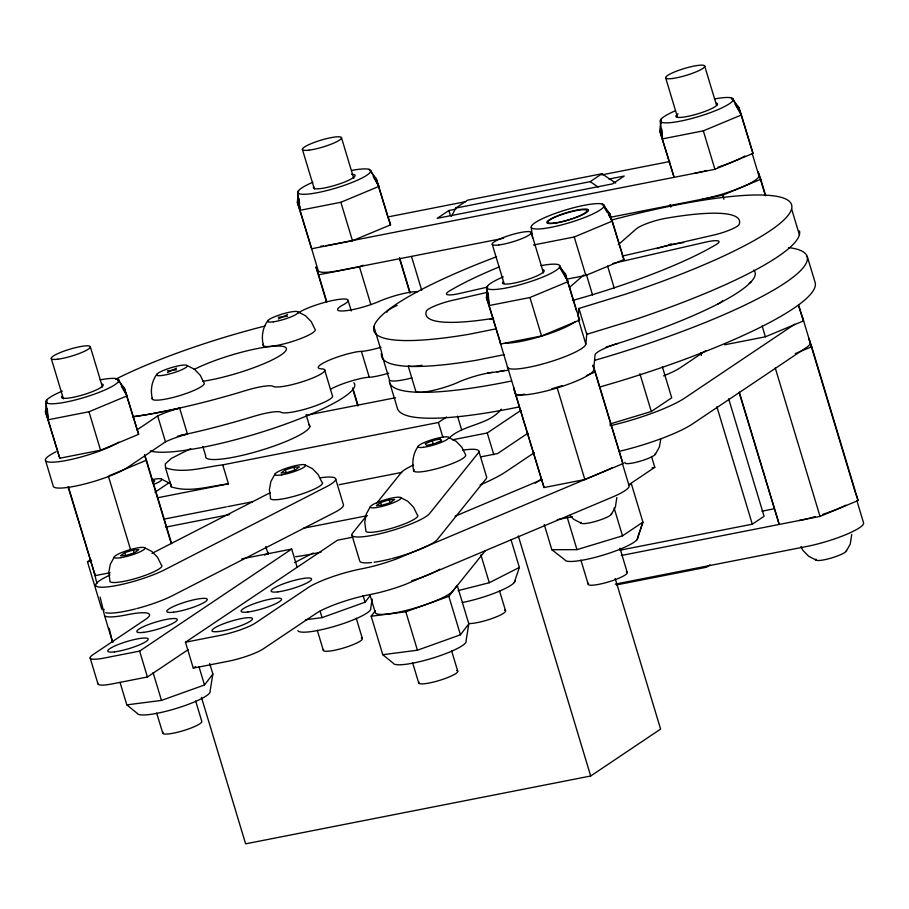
<?xml version="1.0" encoding="UTF-8"?>
<svg xmlns="http://www.w3.org/2000/svg" width="909" height="909" viewBox="0 0 909 909"><rect width="100%" height="100%" fill="white"/><g stroke="black" fill="none" stroke-linecap="round" stroke-linejoin="round"><path stroke-width="1.36" d="M578.147 316.832L578.942 308.446L626.324 293.925A218.126 38.064 -16.8 0 0 791.75 205.4A218.126 38.064 -16.8 0 0 611.28 220.137M507.427 366.6A40.905 7.136 -16.8 0 0 545.627 363.157A40.905 7.136 -16.8 0 0 585.828 344.125L586.862 333.148M119.17 382.45L117.011 378.792L124.328 388.018L138.645 434.332L100.569 450.205L59.767 458.227L45.45 411.913L46.632 400.119L46.848 402.926M368.906 169.313L376.224 178.55L390.54 224.853L352.465 240.726L311.662 248.748L297.345 202.434L298.527 190.64M559.614 266.621L565.307 273.791L579.624 320.104L541.548 335.978L500.745 343.988L486.429 297.686L487.61 285.88M659.798 131.021L674.114 177.323L659.798 131.021L660.979 119.215L661.309 123.431M209.672 663.422L212.876 674.024L210.104 691.124A38.064 6.647 -16.8 0 1 176.528 708.361A38.064 6.647 -16.8 0 1 137.327 713.417L126.817 704.873L120.022 682.341M372.179 599.145L370.69 608.348A38.064 6.647 -16.8 0 1 337.114 625.574A38.064 6.647 -16.8 0 1 297.913 630.63M371.179 616.245L405.823 611.768L448.853 596.349L457.227 585.385L468.817 623.847L466.044 640.936A38.064 6.647 -16.8 0 1 432.479 658.173A38.064 6.647 -16.8 0 1 393.267 663.229L382.769 654.696L371.179 616.245L375.36 610.757M660.832 439.036L659.32 447.148L655.332 454.318M514.289 582.521L519.38 567.432L510.983 539.594M637.004 539.719L642.924 522.141L631.323 483.69L629.062 485.213M501.268 409.164C488.644 425.355 463.42 424.185 448.785 438.32M451.478 216.376L455.75 208.081L467.533 200.185L601.963 173.755L615.7 183.061M114.364 556.933L110.33 564.194L108.796 572.363L109.909 580.635A27.19 4.75 -16.8 0 0 137.907 577.806A27.19 4.75 -16.8 0 0 161.257 564.909L157.621 557.41L151.871 551.479L144.542 547.695M274.95 474.157L270.916 481.418L269.382 489.587L270.496 497.859A27.19 4.75 -16.8 0 0 298.493 495.03A27.19 4.75 -16.8 0 0 321.843 482.134L318.207 474.634L312.457 468.703L305.129 464.919M370.315 506.756L366.282 514.017L364.736 522.175L365.861 530.447A27.19 4.75 -16.8 0 0 393.858 527.618A27.19 4.75 -16.8 0 0 417.208 514.733L413.572 507.222L407.811 501.291L400.494 497.507M418.367 446.001C413.106 453.159 411.686 462.499 413.765 471.055M156.814 374.349C151.462 381.541 150.201 390.847 152.496 399.415M267.791 320.752C262.451 327.933 261.19 337.25 263.485 345.806M611.393 514.301L615.382 507.131L616.836 497.564M846.279 551.184L850.279 544.014L851.722 534.447M153.098 483.293L154.746 480.736L151.973 481.168M126.817 704.873L161.472 700.407L204.502 684.988L212.876 674.024M305.424 619.779L322.059 617.631L365.088 602.201L370.111 595.634M382.769 654.696L417.424 650.219L460.443 634.8L468.817 623.847M366.6 515.721L352.635 533.094A40.905 7.136 -16.8 0 0 383.428 532.879A40.905 7.136 -16.8 0 0 429.548 513.585L477.827 453.534A40.916 7.136 -16.8 0 0 462.806 450.171M376.36 503.586L401.187 472.691A40.916 7.136 -16.8 0 1 413.47 465.022M485.372 550.604L452.898 590.998A40.905 7.136 -16.8 0 1 411.857 608.939A40.905 7.136 -16.8 0 1 375.303 612.643L369.838 594.52M570 287.017L583.817 274.893M618.256 244.703L636.323 228.863A20.453 3.568 -16.8 0 1 665.297 218.399A163.597 28.554 -16.8 0 1 739.187 224.364A20.453 3.568 -16.8 0 1 713.576 235.09L622.097 256.133M124.749 552.627L120.511 555.797L126.01 555.433L134.543 552.808L138.782 549.638L133.282 550.002L124.749 552.627L125.556 555.319M285.335 469.839L281.097 473.021L286.596 472.657L295.13 470.033L299.368 466.862L293.868 467.215L285.335 469.839L286.142 472.544M380.689 502.438L376.451 505.609L381.95 505.256L390.484 502.632L394.722 499.45L389.222 499.814L380.689 502.438L381.916 506.483M136.986 429.934L157.666 415.936A27.27 4.761 -16.8 0 1 179.652 408.152L187.459 434.036A27.27 4.761 -16.8 0 0 165.472 441.831L127.567 467.476A40.905 7.136 -16.8 0 1 85.446 483.793A40.905 7.136 -16.8 0 1 53.392 486.565L45.575 460.681M455.829 209.138L448.876 210.502L437.195 218.342L612.541 183.879L624.222 176.039L608.916 179.05M455.75 208.081L590.191 181.664L601.963 173.755M154.996 492.201L170.153 482.031M101.774 609.223L87.469 561.796L90.968 559.444M190.708 448.569L171.415 458.375L165.313 463.863L165.495 467.828C184.004 474.009 204.036 467.078 222.728 464.874L438.399 422.48L446.558 417.004M100.138 597.065L104.637 615.916A40.905 7.136 -16.8 0 0 125.601 615.052L127.862 614.609A40.905 7.136 -16.8 0 1 145.383 619.495L92.877 654.741A27.27 4.761 -16.8 0 0 104.558 657.991L139.622 651.094L291.675 549.059L297.129 567.182M452.466 439.808L487.258 432.968L521.039 410.289M622.404 463.567L629.039 485.576A40.905 7.136 -16.8 0 1 612.109 497.223L405.528 584.339A40.905 7.136 -16.8 0 1 370.804 594.429L368.543 594.872A40.905 7.136 -16.8 0 0 315.934 613.541L263.417 648.787A27.27 4.761 -16.8 0 1 228.341 661.229L193.276 668.126L185.47 642.231L337.512 540.196L352.76 537.196M97.979 683.284A27.27 4.761 -16.8 0 0 112.364 683.875L147.428 676.989L188.368 649.515M527.97 433.161L497.564 453.58L480.884 456.852M193.276 668.126L195.617 666.558M534.265 452.693L505.802 471.794A81.799 14.271 -16.8 0 1 480.077 484.906M706.009 350.465L680.33 367.702A40.905 7.136 -16.8 0 1 663.536 375.86M535.242 483.168L540.935 479.35M609.769 424.071L651.298 411.493L671.706 397.801L662.343 366.747M794.75 324.195L684.716 398.051A64.846 11.317 -16.8 0 1 610.087 425.764M629.142 484.542L654.787 467.328L651.514 456.488M551.843 549.729L576.965 549.638L622.506 535.844L642.924 522.141L637.675 537.719A38.064 6.647 -16.8 0 1 603.428 555.035A38.064 6.647 -16.8 0 1 564.807 559.785L551.843 549.729L544.241 524.538M619.824 550.229L752.3 524.186L764.071 516.278L728.654 398.824M709.986 564.864L706.452 567.239L616.37 584.941M201.457 697.362L245.623 843.836L590.691 776.002L660.604 729.086L615.211 578.544M110 574.931L105.126 577.431A40.905 7.136 -16.8 0 0 109.41 586.68A40.905 7.136 -16.8 0 0 164.699 569.75L325.297 487.315A40.916 7.136 -16.8 0 0 320.218 477.827M151.962 553.399L266.655 494.519A40.916 7.136 -16.8 0 1 270.291 492.758M264.553 555.104L268.325 553.161M294.414 562.671L313.23 553.013M458.091 590.634L489.281 582.726L519.38 567.432M167.392 372.576L176.539 368.145M278.37 318.979L287.517 314.548M432.286 440.729L425.207 443.706L426.503 445.41L434.513 443.649L441.592 440.672L440.297 438.967L432.286 440.729L433.104 443.422M455.091 516.21L541.844 479.622M297.345 202.434L300.061 210.297L340.864 202.275L378.939 186.402L370.713 170.562M326.501 302.038L315.934 266.962L318.65 274.813L359.453 266.803L363.259 265.212M660.298 121.215L662.525 138.872L703.327 130.851L741.403 114.977L738.676 107.126L731.359 97.899L733.518 101.558M45.45 411.913L48.177 419.776L88.98 411.754L127.055 395.881L118.818 380.042M325.752 245.657A40.905 7.136 -16.8 0 0 331.967 244.578L714.917 169.301L752.993 153.428L741.403 114.977L733.165 99.149M533.435 244.998L574.238 236.988L612.314 221.103L609.598 213.251L602.281 204.025L607.303 212.57M610.53 217.251L722.689 195.174L760.765 179.3L758.038 171.449L765.367 195.73M486.429 297.686L489.156 305.538L529.958 297.516L568.034 281.642L559.796 265.814M566.796 279.177L585.839 275.438L623.915 259.565L612.314 221.103L604.087 205.275M109.648 475.566L146.463 460.215L144.645 454.989M551.729 388.825L562.239 385.643M586.362 375.587L595.247 371.883L592.975 365.338M724.587 344.806L765.389 336.796L803.476 320.922L798.591 304.731M795.227 353.612L811.726 346.738L808.999 338.887L855.38 492.689M544.037 487.542L513.642 387.927L544.037 487.542L584.839 479.532L622.915 463.658L595.247 371.883M621.336 555.49L820.032 516.414L858.107 500.541L811.726 346.738M487.304 287.13L459.999 293.402A20.453 3.568 -16.8 0 1 449.376 291.005A163.597 28.554 -16.8 0 1 499.109 266.985M487.429 292.312L451.932 300.481A20.453 3.568 -16.8 0 0 426.321 311.219A163.597 28.554 -16.8 0 0 493.587 318.286M612.666 263.519L705.509 242.169A20.453 3.568 -16.8 0 1 716.133 244.566A163.597 28.554 -16.8 0 1 572.556 300.481M489.769 319.468L492.508 318.832M496.473 328.751L468.93 334.285A218.126 38.064 -16.8 0 1 374.213 325.604A218.126 38.064 -16.8 0 1 496.541 256.747M504.279 354.635L476.736 360.18A218.126 38.064 -16.8 0 1 381.712 352.51L373.906 326.615M387.882 216.944L465.635 201.662M601.701 174.903L669.74 161.529M503.609 238.272L339.773 270.473A40.905 7.136 -16.8 0 1 318.184 270.552L300.061 210.297L297.845 192.64M306.56 415.22L395.608 397.722M516.357 395.779L524.527 394.176M157.484 497.791L228.454 483.849L222.728 464.874M164.677 519.005L226.364 506.881M227.727 506.62L252.407 501.768M339.159 484.713L401.687 472.419M165.779 527.118L229.636 514.562M87.469 561.796L91.616 560.978M303.538 528.209L367.304 515.676M68.095 487.031L95.172 575.624L110.137 572.693M652.026 467.874L654.787 467.328M241.76 558.865L291.675 549.059M311.344 554.104L321.047 552.195M557.262 519.675L572.443 516.698M761.947 511.199L774.445 508.745M185.47 642.231L220.535 635.334A27.27 4.761 -16.8 0 0 255.611 622.892L308.128 587.646A40.905 7.136 -16.8 0 1 360.737 568.989L362.998 568.534A40.905 7.136 -16.8 0 0 397.722 558.456L604.303 471.339A40.905 7.136 -16.8 0 0 611.927 467.817M615.257 584.112L806.862 546.445A40.905 7.136 -16.8 0 0 863.55 522.811L856.914 500.802M228.454 483.849C209.752 486.054 189.731 492.973 171.222 486.804L165.495 467.828M278.302 317.252L287.585 316.275M167.324 370.849L176.607 369.883M816.009 560.058L808.612 556.217L802.806 550.252L800.977 546.502M298.061 311.878L305.458 315.718L311.276 321.684L314.923 329.194A27.19 4.75 -16.8 0 1 289.392 342.398A27.19 4.75 -16.8 0 1 263.417 344.284M581.124 523.164L573.727 519.334L569.852 515.358M187.084 365.486L194.481 369.315L200.287 375.281L203.934 382.791A27.19 4.75 -16.8 0 1 178.403 395.994A27.19 4.75 -16.8 0 1 152.439 397.881M161.529 479.111L168.926 482.94M448.614 437.411L456.057 441.285L461.886 447.273L465.544 454.795A27.19 4.75 -16.8 0 1 438.615 468.18A27.19 4.75 -16.8 0 1 414.084 469.419M590.191 181.664L598.202 187.095M734.949 104.001L741.403 114.977M608.735 215.013L612.314 221.103M559.421 267.007L568.034 281.642M373.213 176.641L378.939 186.402M121.317 386.12L127.055 395.881M752.993 153.428L738.676 107.126M803.476 320.922L798.716 306.322M855.835 493.996L858.107 500.541M623.915 259.565L609.598 213.251M578.715 317.48L579.624 320.104M622.915 463.658L592.929 365.373M387.813 217.001L390.54 224.853M138.645 434.332L124.328 388.018M807.215 256.304L815.032 282.199A218.126 38.064 -16.8 0 1 599.645 387.052M791.603 208.956L799.409 234.852M802.408 316.855L810.214 342.75A40.905 7.136 -16.8 0 1 806.078 347.727L692.522 423.935A64.846 11.317 -16.8 0 1 619.188 451.353M760.765 179.3L765.651 195.492M752.209 153.598L758.845 175.607A40.905 7.136 -16.8 0 1 702.168 199.241M704.691 66.05L716.565 105.41M775.275 368.009L820.032 516.414M703.327 130.851L714.917 169.301M722.689 195.174L723.905 199.219M762.14 326.001L765.389 336.796M665.661 77.879L677.535 117.238M739.358 392.211L779.229 524.436L739.074 392.461M670.035 204.423L670.842 207.116M700.589 352.726L701.407 355.43M716.871 406.732L752.3 524.186M607.598 266.064L614.234 288.073M639.902 373.701L651.298 411.493M586.339 274.325L592.577 295.039M574.238 236.988L585.839 275.438M578.942 308.446L586.748 334.342L634.13 319.809A218.126 38.064 -16.8 0 0 799.466 230.943M565.307 273.791L576.499 310.923M578.408 319.525L585.828 344.125M531.288 232.488L543.48 272.916M614.109 507.995L622.506 535.844M619.938 548.241L627.255 572.522M529.958 297.516L541.548 335.978M557.16 387.757L584.839 479.532M492.246 244.316L504.041 283.392M580.896 560.058L588.225 584.339M566.977 516.482L576.965 549.638M486.929 287.892L489.156 305.538L500.745 343.988M499.62 340.716L515.233 392.495A40.905 7.136 -16.8 0 0 553.433 389.041A40.905 7.136 -16.8 0 0 593.634 370.02L595.054 354.919A27.27 4.761 -16.8 0 1 617.927 343.42M448.876 210.502L450.432 215.683M487.258 432.968L493.792 454.648M518.312 535.958L590.691 776.002M478.861 451.273L486.667 477.157A40.916 7.136 -16.8 0 1 485.633 479.418L437.354 539.469A40.905 7.136 -16.8 0 1 392.483 558.444M411.538 256.531L421.719 290.289M457.511 416.174L461.602 429.718M376.224 178.55L387.416 215.672M399.562 257.667L410.141 292.732M399.687 259.258L409.857 292.971M499.439 590.566L505.552 610.803M480.884 554.876L489.281 582.726M438.399 422.48L442.899 437.388M440.297 438.967L441.115 441.66M341.466 137.679L353.737 178.391M408.243 366.213L415.663 390.813A27.27 4.761 -16.8 0 0 429.752 391.12A27.27 4.761 -16.8 0 0 456.897 382.859A27.27 4.761 -16.8 0 1 492.519 372.406M340.864 202.275L352.465 240.726M359.453 266.803L370.849 304.56M389.711 382.78L397.517 408.675A218.126 38.064 -16.8 0 0 519.153 406.937M448.853 596.349L460.443 634.8M348.158 300.618L351.283 310.969M302.424 149.496L314.298 188.856M132.691 416.754A148.303 25.884 -16.8 0 0 154.928 413.118L159.336 412.197A163.597 28.554 -16.8 0 0 245.85 390.495A27.27 4.761 -16.8 0 1 272.848 386.155A27.27 4.761 -16.8 0 0 307.935 379.848A27.27 4.761 -16.8 0 0 320.65 368.804A27.27 4.761 -16.8 0 1 326.07 361.6A27.27 4.761 -16.8 0 1 355.737 352.022A17.339 3.022 -16.8 0 1 361.452 351.442L369.27 377.337A27.27 4.761 -16.8 0 0 388.768 373.167M451.614 650.867L457.716 671.103M389.222 499.814L390.041 502.507M318.65 274.813L326.786 301.788M352.817 388.109L358.101 405.641M352.533 388.348L357.816 405.88M405.823 611.768L417.424 650.219M324.524 369.588L332.33 395.483A27.27 4.761 -16.8 0 1 310.48 407.539A27.27 4.761 -16.8 0 1 280.665 412.05A27.27 4.761 -16.8 0 0 253.656 416.39A163.597 28.554 -16.8 0 1 180.607 435.4M412.629 662.809L418.731 683.045M335.626 478.884L343.432 504.779A40.916 7.136 -16.8 0 1 333.114 513.199L172.505 595.645A40.905 7.136 -16.8 0 1 136.782 608.576M351.965 535.231L359.771 561.126A40.905 7.136 -16.8 0 0 371.531 562.546M363.089 595.577L365.088 602.201M306.094 414.731L309.753 426.866M356.26 618.279L362.361 638.516M293.868 467.215L294.675 469.919M320.059 610.996L322.059 617.631M317.264 630.221L323.365 650.458M265.803 546.502L268.144 554.263A81.799 14.271 -16.8 0 1 268.2 552.297M202.843 446.467L205.695 455.909A54.381 9.488 -16.8 0 0 261.133 450.273A54.381 9.488 -16.8 0 0 308.867 424.548M157.666 415.936L165.472 441.831M146.463 460.215L171.619 543.662M144.542 455.057L170.926 542.537M198.901 666.422L204.502 684.988M90.309 346.715L102.467 387.041M195.674 701.055L201.775 721.291A20.396 3.556 -16.8 0 1 181.232 731.279A20.396 3.556 -16.8 0 1 163.052 732.188M133.282 550.002L134.089 552.695M88.98 411.754L100.569 450.205M108.376 476.089L130.703 550.115M153.076 672.569L161.472 700.407M51.279 358.544L63.437 398.869M139.622 651.094L147.428 676.989M156.678 712.997L162.779 733.233M45.95 402.119L48.177 419.776L59.767 458.227M68.391 486.804L95.172 575.624M104.637 615.916L112.443 641.811A40.905 7.136 -16.8 0 0 113.114 642.163M90.161 658.048L97.967 683.932M109.228 628.346L112.443 641.811M94.366 572.84L96.933 583.612M531.22 227.352L532.583 238.215M661.752 129.044L662.525 138.872M488.156 292.903L489.156 305.538M299.186 199.06L299.516 203.275M299.731 206.082L300.061 210.297M47.291 408.539L48.177 419.776M171.097 484.156L171.222 486.804M541.094 265.621A38.064 6.647 -16.8 0 1 552.036 272.78A38.064 6.647 -16.8 0 1 496.496 289.38A38.064 6.647 -16.8 0 1 503.256 276.927M543.15 269.825A21.759 3.795 -16.8 0 1 524.607 280.438A21.759 3.795 -16.8 0 1 502.938 282.017M611.359 513.403A15.987 2.784 -16.8 0 1 596.349 521.164A15.987 2.784 -16.8 0 1 581.09 522.266M153.269 479.395A15.987 2.784 -16.8 0 1 161.734 479.498A15.987 2.784 -16.8 0 1 153.473 484.52M626.29 571.852A20.396 3.556 -16.8 0 1 608.905 581.794A20.396 3.556 -16.8 0 1 588.589 583.271M353.84 382.78A109.33 19.078 -16.8 0 1 273.245 428.378A109.33 19.078 -16.8 0 1 150.212 450.944M310.037 554.354A81.799 14.271 -16.8 0 1 295.675 556.706M504.552 610.144A20.396 3.556 -16.8 0 1 494.678 617.541A20.396 3.556 -16.8 0 1 469.771 623.54M514.914 580.533A38.064 6.647 -16.8 0 1 462.34 602.531M391.234 558.774A40.905 7.136 -16.8 0 1 374.144 562.228M439.786 569.17A40.905 7.136 -16.8 0 1 419.219 578.249M418.004 578.669A40.905 7.136 -16.8 0 1 411.72 580.76M361.305 637.879A20.396 3.556 -16.8 0 1 344.375 647.742A20.396 3.556 -16.8 0 1 323.638 649.412M135.521 608.905A40.905 7.136 -16.8 0 1 105.739 612.746M103.626 611.462A40.905 7.136 -16.8 0 1 104.171 609.36M683.591 242.578A163.597 28.554 -16.8 0 0 673.103 244.294A20.453 3.568 -16.8 0 0 656.968 248.6M575.477 321.479A40.905 7.136 -16.8 0 1 542.321 335.921A40.905 7.136 -16.8 0 1 505.199 343.159M753.777 270.109A163.597 28.554 -16.8 0 1 606.155 347.045M508.676 370.145A163.597 28.554 -16.8 0 1 487.735 372.917M411.822 377.905A27.27 4.761 -16.8 0 1 389.325 379.417L381.507 353.521A27.27 4.761 -16.8 0 0 382.291 354.646M671.387 243.919A27.27 4.761 -16.8 0 1 669.035 244.589M421.946 365.236A27.27 4.761 -16.8 0 1 408.811 365.986M456.67 670.467A20.396 3.556 -16.8 0 1 439.729 680.341A20.396 3.556 -16.8 0 1 419.004 682M100.115 379.848A38.064 6.647 -16.8 0 1 111.057 387.007A38.064 6.647 -16.8 0 1 55.517 403.607A38.064 6.647 -16.8 0 1 62.278 391.154M102.172 384.064A21.759 3.795 -16.8 0 1 83.628 394.665A21.759 3.795 -16.8 0 1 61.96 396.244M655.298 453.421A15.987 2.784 -16.8 0 1 640.288 461.181A15.987 2.784 -16.8 0 1 625.028 462.283M788.626 247.578A218.126 38.064 -16.8 0 1 594.588 360.373M511.347 381.041A218.126 38.064 -16.8 0 1 389.336 380.598M751.413 281.551A20.453 3.568 -16.8 0 1 749.255 283.222M504.722 370.338A20.453 3.568 -16.8 0 1 496.905 371.849M722.564 300.606A20.453 3.568 -16.8 0 1 717.996 303.981M352.01 170.369A38.064 6.647 -16.8 0 1 363.27 177.357A38.064 6.647 -16.8 0 1 308.14 194.06A38.064 6.647 -16.8 0 1 312.878 182.232M351.681 174.346A21.759 3.795 -16.8 0 1 338.228 184.334A21.759 3.795 -16.8 0 1 313.844 186.765M846.245 550.286A15.987 2.784 -16.8 0 1 831.246 558.046A15.987 2.784 -16.8 0 1 815.975 559.149M714.463 98.956A38.064 6.647 -16.8 0 1 725.723 105.944A38.064 6.647 -16.8 0 1 670.592 122.635A38.064 6.647 -16.8 0 1 675.33 110.807M716.519 103.16A21.759 3.795 -16.8 0 1 695.249 114.568A21.759 3.795 -16.8 0 1 678.08 113.852M323.49 245.964A40.905 7.136 -16.8 0 1 320.57 246.271M744.948 155.95A40.905 7.136 -16.8 0 1 742.551 157.28M741.233 157.961A40.905 7.136 -16.8 0 1 718.065 167.131M706.543 170.506A40.905 7.136 -16.8 0 1 704.032 171.165M702.612 171.517A40.905 7.136 -16.8 0 1 694.351 173.346M845.938 505.165A40.905 7.136 -16.8 0 1 822.759 514.335M815.1 516.653A40.905 7.136 -16.8 0 1 808.726 518.369M807.306 518.721A40.905 7.136 -16.8 0 1 799.056 520.55M187.459 434.036A148.303 25.884 -16.8 0 1 177.403 436.24M179.652 408.152A148.303 25.884 -16.8 0 1 133.112 416.731M118.897 442.149A40.905 7.136 -16.8 0 1 61.414 461.317A40.905 7.136 -16.8 0 1 56.142 451.716M369.27 377.337A17.339 3.022 -16.8 0 0 363.555 377.917A27.27 4.761 -16.8 0 0 330.467 389.268M115.557 379.292A163.597 28.554 -16.8 0 1 264.962 326.024M417.879 291.675A27.27 4.761 -16.8 0 0 377.826 301.97A27.27 4.761 -16.8 0 1 343.954 310.912A27.27 4.761 -16.8 0 1 344.011 304.39A27.27 4.761 -16.8 0 0 334.58 300.095A27.27 4.761 -16.8 0 0 298.266 312.969M386.904 312.287A27.27 4.761 -16.8 0 1 397.165 305.424M380.962 347.272A27.27 4.761 -16.8 0 1 361.452 351.442M194.287 369.406A54.529 9.522 -16.8 0 1 267.098 346.897A54.529 9.522 -16.8 0 1 275.45 358.26A54.529 9.522 -16.8 0 1 203.002 381.269M498.791 244.964A20.396 3.556 -16.8 0 0 530.924 233.556A20.396 3.556 -16.8 0 0 505.586 236.681A20.396 3.556 -16.8 0 0 498.791 244.964M277.881 591.85A21.134 3.693 -16.8 0 0 311.173 580.044A21.134 3.693 -16.8 0 0 284.926 583.271A21.134 3.693 -16.8 0 0 277.881 591.85M218.785 631.516A21.134 3.693 -16.8 0 0 252.077 619.699A21.134 3.693 -16.8 0 0 225.83 622.926A21.134 3.693 -16.8 0 0 218.785 631.516M247.85 612.007A21.134 3.693 -16.8 0 0 281.154 600.19A21.134 3.693 -16.8 0 0 254.895 603.428A21.134 3.693 -16.8 0 0 247.85 612.007M162.404 375.428A15.987 2.784 -16.8 0 0 187.118 366.384A15.987 2.784 -16.8 0 0 166.37 369.293A15.987 2.784 -16.8 0 0 162.404 375.428M120.942 557.649A15.987 2.784 -16.8 0 0 144.917 548.491A15.987 2.784 -16.8 0 0 123.067 552.002A15.987 2.784 -16.8 0 0 120.942 557.649M423.287 447.319A15.987 2.784 -16.8 0 0 448.432 438.377A15.987 2.784 -16.8 0 0 428.48 440.865A15.987 2.784 -16.8 0 0 423.287 447.319M281.529 474.873A15.987 2.784 -16.8 0 0 305.504 465.715A15.987 2.784 -16.8 0 0 283.653 469.226A15.987 2.784 -16.8 0 0 281.529 474.873M376.894 507.461A15.987 2.784 -16.8 0 0 400.869 498.314A15.987 2.784 -16.8 0 0 379.008 501.825A15.987 2.784 -16.8 0 0 376.894 507.461M273.393 321.82A15.987 2.784 -16.8 0 0 298.095 312.776A15.987 2.784 -16.8 0 0 277.347 315.684A15.987 2.784 -16.8 0 0 273.393 321.82M57.812 359.191A20.396 3.556 -16.8 0 0 89.946 347.783A20.396 3.556 -16.8 0 0 64.607 350.908A20.396 3.556 -16.8 0 0 57.812 359.191M173.585 612.211A21.134 3.693 -16.8 0 0 206.877 600.394A21.134 3.693 -16.8 0 0 180.63 603.621A21.134 3.693 -16.8 0 0 173.585 612.211M114.5 651.867A21.134 3.693 -16.8 0 0 147.792 640.05A21.134 3.693 -16.8 0 0 121.545 643.288A21.134 3.693 -16.8 0 0 114.5 651.867M143.565 632.357A21.134 3.693 -16.8 0 0 176.857 620.54A21.134 3.693 -16.8 0 0 150.61 623.779A21.134 3.693 -16.8 0 0 143.565 632.357M543.434 228.557A38.064 6.647 -16.8 0 0 603.406 207.275A38.064 6.647 -16.8 0 0 556.115 213.104A38.064 6.647 -16.8 0 0 543.434 228.557M553.808 223.307A21.759 3.795 -16.8 0 0 588.078 211.149A21.759 3.795 -16.8 0 0 561.058 214.479A21.759 3.795 -16.8 0 0 553.808 223.307M554.365 223.069A20.396 3.556 -16.8 0 0 586.487 211.672A20.396 3.556 -16.8 0 0 561.16 214.797A20.396 3.556 -16.8 0 0 554.365 223.069M672.206 78.526A20.396 3.556 -16.8 0 0 704.339 67.13A20.396 3.556 -16.8 0 0 679 70.243A20.396 3.556 -16.8 0 0 672.206 78.526M308.969 150.155A20.396 3.556 -16.8 0 0 341.102 138.747A20.396 3.556 -16.8 0 0 315.764 141.872A20.396 3.556 -16.8 0 0 308.969 150.155"/></g></svg>
